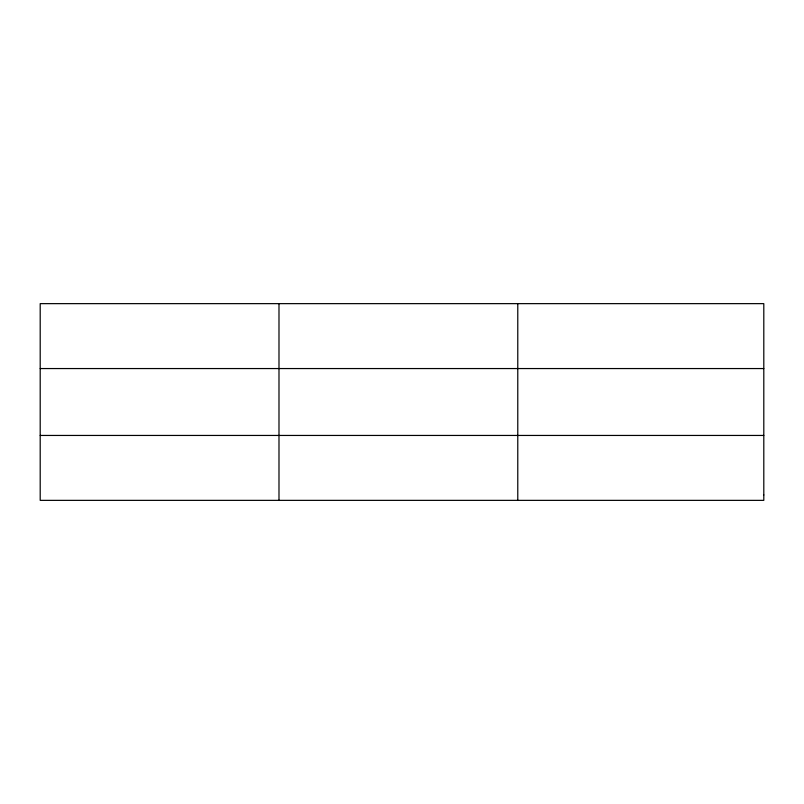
<?xml version="1.0" encoding="UTF-8"?>
<svg xmlns="http://www.w3.org/2000/svg" width="804" height="804" viewBox="0 0 804 804"><rect width="100%" height="100%" fill="white"/><g stroke="black" fill="none" stroke-linecap="round" stroke-linejoin="round"><path stroke-width="1.21" d="M278.988 303.641L278.988 500.359M517.776 303.641L517.776 500.359M40.2 368.554L763.8 368.554M40.2 435.446L763.8 435.446M763.8 494.952L763.8 500.359L40.2 500.359L40.2 303.641L763.8 303.641L763.8 494.952"/></g></svg>
